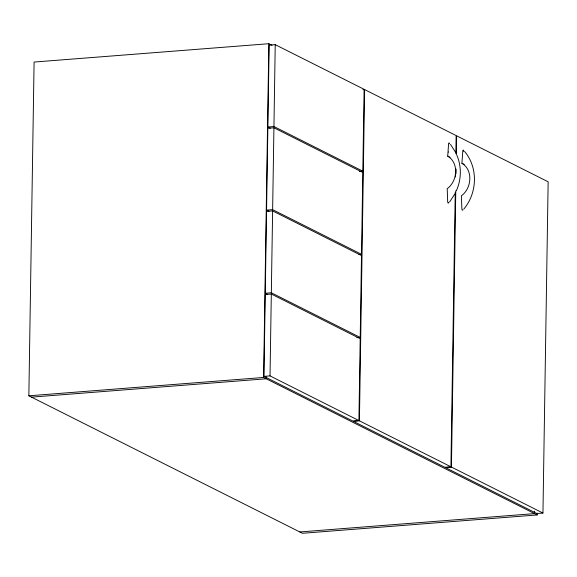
<?xml version="1.0" encoding="UTF-8"?>
<svg xmlns="http://www.w3.org/2000/svg" width="577" height="577" viewBox="0 0 577 577"><rect width="100%" height="100%" fill="white"/><g stroke="black" fill="none" stroke-linecap="round" stroke-linejoin="round"><path stroke-width="0.87" d="M537.23 513.148L537.201 514.951L302.449 533.292L28.85 395.8L34.093 62.049L268.846 43.708L272.063 45.323M537.201 514.951L263.602 377.459L268.846 43.708M263.963 376.377L265.247 294.508L271.313 294.032L360.192 338.692L358.908 420.568L352.843 421.044L263.963 376.377L270.029 375.901L358.908 420.568M267.67 294.458L265.269 293.253L266.552 211.384L272.618 210.908L361.498 255.568L360.214 337.444L356.745 337.711M268.976 211.333L266.574 210.129L267.858 128.253L273.924 127.784L362.803 172.444L361.519 254.32L358.916 254.522M270.281 128.209L267.879 127.005L269.17 45.129L275.229 44.66L364.109 89.32L362.825 171.196L359.356 171.463M266.278 376.99L266.249 378.786L31.497 397.135M270.029 375.901L271.313 294.032M360.214 337.444L271.334 292.777L272.618 210.908M361.519 254.32L272.64 209.653L273.924 127.784M362.825 171.196L273.945 126.529L275.229 44.66M455.239 192.271L450.925 466.807L359.421 420.828L364.621 89.579L362.89 89.716M455.477 176.973L455.606 168.866M455.844 153.569L456.133 135.566L364.621 89.579M456.349 154.723L456.645 135.819L548.15 181.805L542.95 513.054L451.438 467.067L455.78 190.727M456.046 173.627L456.118 169.126M534.591 511.193L534.554 513.617L299.802 531.958M448.545 202.866A1.284 0.505 85.5 0 1 447.694 201.871L447.204 188.686C457.402 181.301 459.27 163.132 447.716 156.143L448.61 143.651A1.284 0.505 85.5 0 1 449.05 142.952A1.284 0.505 85.5 0 1 449.555 143.824M462.826 209.776A1.284 0.505 85.5 0 1 462.3 210.136A1.284 0.505 85.5 0 1 461.888 209.004L461.398 195.819C471.597 188.434 473.465 170.265 461.91 163.277L462.804 150.785A1.284 0.505 85.5 0 1 463.381 150.15A1.284 0.505 85.5 0 1 463.807 151.614M456.306 190.814C461.412 179.735 461.723 166.472 456.869 155.263M454.806 194.009L449.577 201.986M463.764 209.119C477.323 193.122 478.326 167.799 464.673 151.549M267.879 127.005L273.945 126.529M266.574 210.129L272.64 209.653M265.269 293.253L271.334 292.777M28.85 395.8L263.602 377.459M359.421 420.828L353.355 421.297L444.86 467.283L450.925 466.807M451.438 467.067L445.372 467.543L536.884 513.53L542.95 513.054M447.716 156.143L450.089 157.333M461.91 163.277L464.283 164.467M450.478 144.416L455.469 152.09M448.682 202.368A1.284 0.505 85.5 0 1 448.632 202.642M448.531 152.14A1.284 0.505 85.5 0 1 448.61 151.917"/></g></svg>
